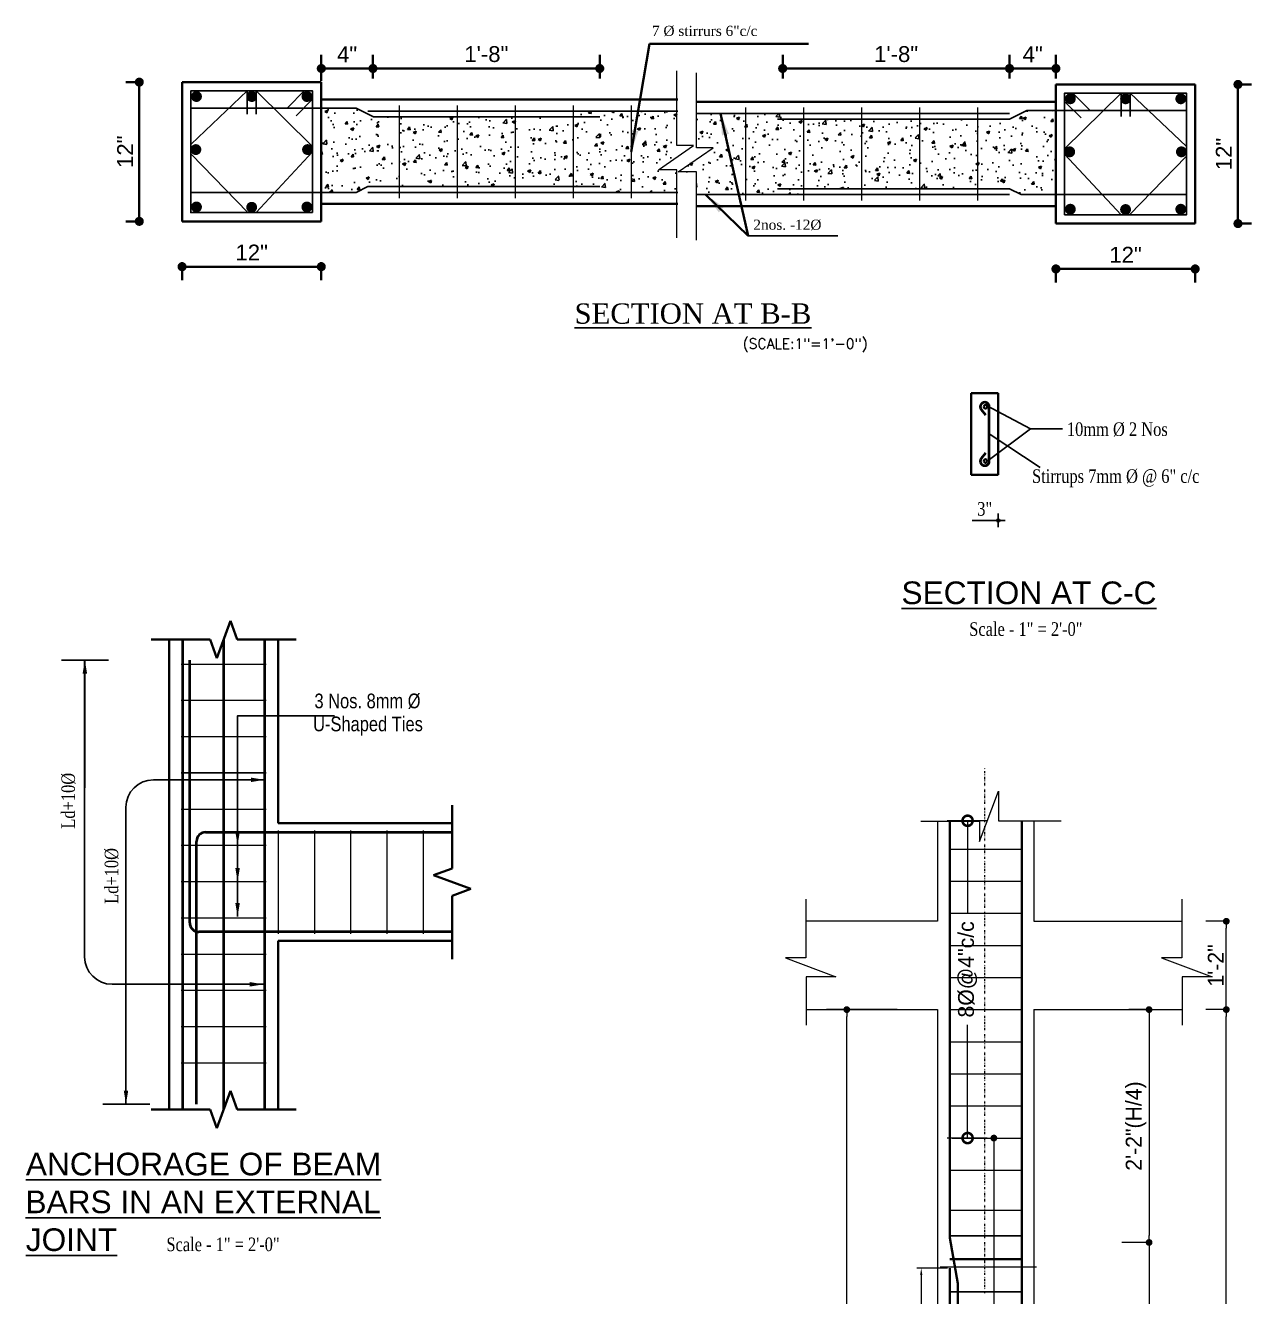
# Model space of a CAD drawing. Header units: inches. Extents: x 334224 to 340955, y 74691 to 79424.
# Drawn here: x 339346 to 339887, y 77763 to 78324 of the extents above; entities that cross this region are included whole.
import ezdxf

# ---------------------------------------------------------------- set-up
doc = ezdxf.new("R2010")
doc.units = ezdxf.units.IN
doc.header["$MEASUREMENT"] = 0
doc.linetypes.add('DIVIDEX2', pattern=[2.5, 1, -0.5, 0, -0.5, 0, -0.5])
doc.layers.get('Defpoints').update_dxf_attribs({"lineweight": 0})
for name, color, linetype, lineweight in [('BAR', 5, 'Continuous', 40), ('CENTER', 6, 'DIVIDEX2', 15), ('Dimensions', 255, 'Continuous', 9), ('LINE', 132, 'Continuous', 18), ('railing', 50, 'Continuous', 15), ('steps', 13, 'Continuous', 20), ('stirrup', 42, 'Continuous', 20), ('STIRRUPS', 255, 'Continuous', 18), ('Wall', 20, 'Continuous', 35)]:
    doc.layers.add(name, color=color, linetype=linetype, lineweight=lineweight)
for name, color, linetype in [('dim', 1, 'Continuous'), ('dimension', 241, 'Continuous'), ('FLOOR', 253, 'Continuous'), ('ROD', 251, 'Continuous'), ('text', 113, 'Continuous'), ('TEXTDARK', 251, 'Continuous'), ('TEXTLIGHT', 5, 'Continuous')]:
    doc.layers.add(name, color=color, linetype=linetype)
doc.styles.add('1.8', font='times.ttf', dxfattribs={"width": 0.8, "height": 6})
doc.styles.add('Attic', font='ARIALN.TTF')
doc.styles.add('ramon', font='arial.ttf')
doc.styles.add('S80', font='romans.shx', dxfattribs={"height": 7})
doc.styles.add('style1', font='GOTHIC.TTF', dxfattribs={"height": 7})
doc.styles.add('T140', font='times.ttf', dxfattribs={"height": 7})
doc.styles.add('Text', font='arial.ttf', dxfattribs={"height": 8})
doc.styles.add('TEXT FOR DIMENSION', font='arial.ttf')
doc.styles.add('TITLE', font='arial.ttf')
doc.dimstyles.new('ARROW-1', dxfattribs={"dimscale": 96, "dimtxt": 7, "dimasz": 0.1, "dimexe": 0, "dimexo": 0, "dimgap": 0.03125, "dimtad": 1, "dimdec": 0, "dimzin": 3, "dimdsep": 46, "dimlunit": 4, "dimtxsty": 'Text', "dimcen": 0.09375, "dimclre": 14, "dimclrt": 7, "dimadec": 0, "dimazin": 0, "dimtfac": 1, "dimtdec": 0, "dimtix": 1, "dimtmove": 1, "dimatfit": 3, "dimfxl": 0, "dimfrac": 2, "dimtolj": 1, "dimtzin": 0, "dimarcsym": 0})
doc.dimstyles.new('Attic 1-48in96', dxfattribs={"dimtxt": 7, "dimasz": 3, "dimexe": 2, "dimexo": 1, "dimgap": 0.5, "dimtad": 1, "dimdec": 0, "dimlfac": 0.5, "dimzin": 3, "dimdsep": 46, "dimlunit": 4, "dimtxsty": 'Attic', "dimcen": 0.09, "dimclrd": 250, "dimclre": 250, "dimadec": 0, "dimazin": 0, "dimtfac": 1, "dimtdec": 0, "dimtix": 1, "dimtmove": 1, "dimatfit": 2, "dimfxl": 0, "dimtolj": 1, "dimtzin": 0, "dimlwd": 13, "dimlwe": 13, "dimarcsym": 0})
doc.dimstyles.new('dim1', dxfattribs={"dimtxt": 8, "dimasz": 3, "dimexe": 9, "dimexo": 9, "dimgap": 1.09, "dimtad": 1, "dimdec": 0, "dimzin": 3, "dimdsep": 46, "dimlunit": 4, "dimtxsty": 'style1', "dimblk": 'DOT', "dimcen": 0.09, "dimclrd": 5, "dimclre": 1, "dimazin": 0, "dimtfac": 0.75, "dimtdec": 0, "dimtofl": 0, "dimtmove": 2, "dimatfit": 2, "dimfxl": 0, "dimfrac": 1, "dimtolj": 1, "dimtzin": 0, "dimlwd": 5, "dimlwe": 5, "dimarcsym": 0})
doc.dimstyles.new('Ronika', dxfattribs={"dimtxt": 4, "dimasz": 6, "dimexe": 4, "dimexo": 16, "dimgap": 2, "dimtad": 1, "dimdec": 0, "dimzin": 3, "dimdsep": 46, "dimlunit": 4, "dimtxsty": 'style1', "dimblk": 'OBLIQUE', "dimcen": -2, "dimdle": 8, "dimclrd": 256, "dimclre": 7, "dimclrt": 256, "dimadec": 0, "dimazin": 0, "dimtfac": 0.75, "dimtdec": 0, "dimtix": 1, "dimtofl": 0, "dimtmove": 2, "dimatfit": 3, "dimfxl": 0, "dimfrac": 1, "dimtolj": 1, "dimtzin": 0, "dimlwd": 13, "dimlwe": 13, "dimarcsym": 0})
doc.dimstyles.new('S8LFAC1250', dxfattribs={"dimscale": 0, "dimtxt": 7, "dimasz": 4, "dimexe": 6, "dimexo": 18, "dimgap": 2.75, "dimtad": 1, "dimlfac": 0.125, "dimzin": 3, "dimdsep": 46, "dimlunit": 4, "dimtxsty": 'TEXT FOR DIMENSION', "dimblk1": 'DOT', "dimblk2": 'DOT', "dimsah": 1, "dimcen": 0.09375, "dimclrd": 1, "dimclre": 1, "dimclrt": 256, "dimadec": 0, "dimazin": 0, "dimtfac": 0.75, "dimtix": 1, "dimtmove": 0, "dimatfit": 3, "dimldrblk": 'DOT', "dimfxl": 0, "dimtolj": 1, "dimtzin": 0, "dimarcsym": 0})
pattern_1 = [(50, (-18808.617, -5224.256), (13.7713955, -1.204841), [1.44, -15.84]), (355, (-18808.617, -5224.256), (-2.664026, 14.442089), [1.152, -12.672]), (100.451444, (-18807.469, -5224.356), (11.10737, 13.237248), [1.223812, -13.461929]), (46.1842, (-18808.617, -5220.416), (20.491034, -3.17797), [2.16, -23.76]), (96.63564, (-18806.91, -5220.68), (17.94551, 18.703077), [1.835719, -20.192904]), (351.18416, (-18808.617, -5220.416), (17.94551, 18.703077), [1.728, -19.008]), (21, (-18806.697, -5221.376), (11.4606154, -7.730283), [1.44, -15.84]), (326, (-18806.697, -5221.376), (4.671654, 13.922881), [1.152, -12.672]), (71.451445, (-18805.742, -5222.02), (16.13227, 6.192598), [1.223812, -13.461929]), (37.5, (-18808.6167, -5224.256), (0.2334692, 6.391562), [0, -12.5184, 0, -12.864, 0, -12.72]), (7.5, (-18808.6167, -5224.256), (5.0509351, 7.5727049), [0, -7.3344, 0, -12.2304, 0, -4.848]), (327.5, (-18812.898, -5224.256), (10.2493908, -0.4330535), [0, -4.8, 0, -14.976, 0, -19.872]), (317.5, (-18814.818, -5224.256), (11.1971745, 1.9220157), [0, -6.24, 0, -9.9456, 0, -14.112])]

# ---------------------------------------------------------------- blocks, each defined once
blk = doc.blocks.new('_Dot')
at = {"color": 0, "linetype": 'ByBlock', "lineweight": -2}
blk.add_line((-0.5, 0), (-1, 0), dxfattribs=at)
at = {"color": 0, "linetype": 'ByBlock', "const_width": 0.5}
blk.add_lwpolyline([(-0.25, 0, 1), (0.25, 0, 1)], format="xyb", close=True, dxfattribs=at)
blk = doc.blocks.new('*D180')
at = {"layer": 'Defpoints', "color": 0, "transparency": 16777216}
for p in [(11308.08, -59601.18), (11308.08, -59623.56), (11328.56, -59623.66)]:
    blk.add_point(p, dxfattribs=at)
at = {"layer": 'dim', "color": 1, "lineweight": -2, "transparency": 16777216}
for p, q in [((11308.08, -59605.56), (11308.08, -59595.18)), ((11328.56, -59605.66), (11328.56, -59595.18)), ((11324.56, -59601.18), (11312.08, -59601.18))]:
    blk.add_line(p, q, dxfattribs=at)
at = {"layer": 'dim', "color": 1, "lineweight": -2, "transparency": 16777216, "xscale": 4, "yscale": 4, "zscale": 4, "rotation": 180}
blk.add_blockref('_Dot', (11308.08, -59601.18), dxfattribs=at)
at = {"layer": 'dim', "color": 1, "lineweight": -2, "transparency": 16777216, "xscale": 4, "yscale": 4, "zscale": 4}
blk.add_blockref('_Dot', (11328.56, -59601.18), dxfattribs=at)
at = {"layer": 'dim', "transparency": 16777216, "insert": (11318.32, -59594.93), "char_height": 7, "attachment_point": 5, "style": 'TEXT FOR DIMENSION'}
blk.add_mtext('\\A1;4"', dxfattribs=at)
blk = doc.blocks.new('*D181')
at = {"layer": 'Defpoints', "color": 0, "transparency": 16777216}
for p in [(11207.97, -59601.18), (11207.97, -59623.56), (11308.08, -59623.56)]:
    blk.add_point(p, dxfattribs=at)
at = {"layer": 'dim', "color": 1, "lineweight": -2, "transparency": 16777216}
for p, q in [((11207.97, -59605.56), (11207.97, -59595.18)), ((11308.08, -59605.56), (11308.08, -59595.18)), ((11304.08, -59601.18), (11211.97, -59601.18))]:
    blk.add_line(p, q, dxfattribs=at)
at = {"layer": 'dim', "color": 1, "lineweight": -2, "transparency": 16777216, "xscale": 4, "yscale": 4, "zscale": 4, "rotation": 180}
blk.add_blockref('_Dot', (11207.97, -59601.18), dxfattribs=at)
at = {"layer": 'dim', "color": 1, "lineweight": -2, "transparency": 16777216, "xscale": 4, "yscale": 4, "zscale": 4}
blk.add_blockref('_Dot', (11308.08, -59601.18), dxfattribs=at)
at = {"layer": 'dim', "transparency": 16777216, "insert": (11258.03, -59594.86), "char_height": 7, "attachment_point": 5, "style": 'TEXT FOR DIMENSION'}
blk.add_mtext('\\A1;1\'-8"', dxfattribs=at)
blk = doc.blocks.new('*D182')
at = {"layer": 'Defpoints', "color": 0, "transparency": 16777216}
for p in [(10942.93, -59607.2), (10924.05, -59668.64), (10942.93, -59668.64)]:
    blk.add_point(p, dxfattribs=at)
at = {"layer": 'dim', "color": 1, "lineweight": -2, "transparency": 16777216}
for p, q in [((10924.93, -59607.2), (10918.05, -59607.2)), ((10924.05, -59611.2), (10924.05, -59664.64)), ((10924.93, -59668.64), (10918.05, -59668.64))]:
    blk.add_line(p, q, dxfattribs=at)
at = {"layer": 'dim', "color": 1, "lineweight": -2, "transparency": 16777216, "xscale": 4, "yscale": 4, "zscale": 4}
for p, rotation in [((10924.05, -59607.2), 90), ((10924.05, -59668.64), 270)]:
    blk.add_blockref('_Dot', p, dxfattribs=dict(at, rotation=rotation))
at = {"layer": 'dim', "transparency": 16777216, "insert": (10917.78, -59637.92), "char_height": 7, "attachment_point": 5, "rotation": 90, "style": 'TEXT FOR DIMENSION'}
blk.add_mtext('\\A1;12"', dxfattribs=at)
blk = doc.blocks.new('*D183')
at = {"layer": 'Defpoints', "color": 0, "transparency": 16777216}
for p in [(10942.93, -59668.64), (11004.37, -59668.64), (11004.37, -59688.66)]:
    blk.add_point(p, dxfattribs=at)
at = {"layer": 'dim', "color": 1, "lineweight": -2, "transparency": 16777216}
for p, q in [((10942.93, -59686.64), (10942.93, -59694.66)), ((11004.37, -59686.64), (11004.37, -59694.66)), ((10946.93, -59688.66), (11000.37, -59688.66))]:
    blk.add_line(p, q, dxfattribs=at)
at = {"layer": 'dim', "color": 1, "lineweight": -2, "transparency": 16777216, "xscale": 4, "yscale": 4, "zscale": 4, "rotation": 180}
blk.add_blockref('_Dot', (10942.93, -59688.66), dxfattribs=at)
at = {"layer": 'dim', "color": 1, "lineweight": -2, "transparency": 16777216, "xscale": 4, "yscale": 4, "zscale": 4}
blk.add_blockref('_Dot', (11004.37, -59688.66), dxfattribs=at)
at = {"layer": 'dim', "transparency": 16777216, "insert": (10973.65, -59682.39), "char_height": 7, "attachment_point": 5, "style": 'TEXT FOR DIMENSION'}
blk.add_mtext('\\A1;12"', dxfattribs=at)
blk = doc.blocks.new('*D184')
at = {"layer": 'Defpoints', "color": 0, "transparency": 16777216}
for p in [(11390, -59608.2), (11390, -59669.64), (11408.89, -59669.64)]:
    blk.add_point(p, dxfattribs=at)
at = {"layer": 'dim', "color": 1, "lineweight": -2, "transparency": 16777216}
for p, q in [((11408, -59608.2), (11414.89, -59608.2)), ((11408.89, -59612.2), (11408.89, -59665.64)), ((11408, -59669.64), (11414.89, -59669.64))]:
    blk.add_line(p, q, dxfattribs=at)
at = {"layer": 'dim', "color": 1, "lineweight": -2, "transparency": 16777216, "xscale": 4, "yscale": 4, "zscale": 4}
for p, rotation in [((11408.89, -59608.2), 90), ((11408.89, -59669.64), 270)]:
    blk.add_blockref('_Dot', p, dxfattribs=dict(at, rotation=rotation))
at = {"layer": 'dim', "transparency": 16777216, "insert": (11402.62, -59638.92), "char_height": 7, "attachment_point": 5, "rotation": 90, "style": 'TEXT FOR DIMENSION'}
blk.add_mtext('\\A1;12"', dxfattribs=at)
blk = doc.blocks.new('*D185')
at = {"layer": 'Defpoints', "color": 0, "transparency": 16777216}
for p in [(11328.56, -59669.64), (11390, -59669.64), (11328.56, -59689.66)]:
    blk.add_point(p, dxfattribs=at)
at = {"layer": 'dim', "color": 1, "lineweight": -2, "transparency": 16777216}
for p, q in [((11328.56, -59687.64), (11328.56, -59695.66)), ((11390, -59687.64), (11390, -59695.66)), ((11386, -59689.66), (11332.56, -59689.66))]:
    blk.add_line(p, q, dxfattribs=at)
at = {"layer": 'dim', "color": 1, "lineweight": -2, "transparency": 16777216, "xscale": 4, "yscale": 4, "zscale": 4, "rotation": 180}
blk.add_blockref('_Dot', (11328.56, -59689.66), dxfattribs=at)
at = {"layer": 'dim', "color": 1, "lineweight": -2, "transparency": 16777216, "xscale": 4, "yscale": 4, "zscale": 4}
blk.add_blockref('_Dot', (11390, -59689.66), dxfattribs=at)
at = {"layer": 'dim', "transparency": 16777216, "insert": (11359.28, -59683.39), "char_height": 7, "attachment_point": 5, "style": 'TEXT FOR DIMENSION'}
blk.add_mtext('\\A1;12"', dxfattribs=at)
blk = doc.blocks.new('*D186')
at = {"layer": 'Defpoints', "color": 0, "transparency": 16777216}
for p in [(11027.14, -59601.18), (11004.37, -59624.57), (11027.14, -59623.56)]:
    blk.add_point(p, dxfattribs=at)
at = {"layer": 'dim', "color": 1, "lineweight": -2, "transparency": 16777216}
for p, q in [((11004.37, -59606.57), (11004.37, -59595.18)), ((11027.14, -59605.56), (11027.14, -59595.18)), ((11008.37, -59601.18), (11023.14, -59601.18))]:
    blk.add_line(p, q, dxfattribs=at)
at = {"layer": 'dim', "color": 1, "lineweight": -2, "transparency": 16777216, "xscale": 4, "yscale": 4, "zscale": 4, "rotation": 180}
blk.add_blockref('_Dot', (11004.37, -59601.18), dxfattribs=at)
at = {"layer": 'dim', "color": 1, "lineweight": -2, "transparency": 16777216, "xscale": 4, "yscale": 4, "zscale": 4}
blk.add_blockref('_Dot', (11027.14, -59601.18), dxfattribs=at)
at = {"layer": 'dim', "transparency": 16777216, "insert": (11015.76, -59594.93), "char_height": 7, "attachment_point": 5, "style": 'TEXT FOR DIMENSION'}
blk.add_mtext('\\A1;4"', dxfattribs=at)
blk = doc.blocks.new('*D187')
at = {"layer": 'Defpoints', "color": 0, "transparency": 16777216}
for p in [(11127.25, -59601.18), (11027.14, -59623.56), (11127.25, -59623.56)]:
    blk.add_point(p, dxfattribs=at)
at = {"layer": 'dim', "color": 1, "lineweight": -2, "transparency": 16777216}
for p, q in [((11027.14, -59605.56), (11027.14, -59595.18)), ((11127.25, -59605.56), (11127.25, -59595.18)), ((11031.14, -59601.18), (11123.25, -59601.18))]:
    blk.add_line(p, q, dxfattribs=at)
at = {"layer": 'dim', "color": 1, "lineweight": -2, "transparency": 16777216, "xscale": 4, "yscale": 4, "zscale": 4, "rotation": 180}
blk.add_blockref('_Dot', (11027.14, -59601.18), dxfattribs=at)
at = {"layer": 'dim', "color": 1, "lineweight": -2, "transparency": 16777216, "xscale": 4, "yscale": 4, "zscale": 4}
blk.add_blockref('_Dot', (11127.25, -59601.18), dxfattribs=at)
at = {"layer": 'dim', "transparency": 16777216, "insert": (11077.2, -59594.86), "char_height": 7, "attachment_point": 5, "style": 'TEXT FOR DIMENSION'}
blk.add_mtext('\\A1;1\'-8"', dxfattribs=at)
blk = doc.blocks.new('ARW')
at = {"layer": 'dimension'}
blk.add_lwpolyline([(10, 0, 0, 6, 0), (0, 0, 0, 0, 0), (10, 0, 0, 0, 0)], format="xyseb", dxfattribs=at)
blk = doc.blocks.new('DIM')
at = {"layer": 'dimension'}
h = blk.add_hatch(color=256, dxfattribs=at)
h.paths.add_polyline_path([(0, 1.3), (0, 0), (1.3, 0, 0.414214)])
h.paths.add_polyline_path([(1.3, 0), (0, 0), (0, -1.3, 0.414214)])
h.paths.add_polyline_path([(0, 0), (-1.3, 0, 0.414214), (0, -1.3)])
h.paths.add_polyline_path([(0, 1.3, 0.414214), (-1.3, 0), (0, 0)])
for p, q in [((-6, 0), (6, 0)), ((0, 6), (0, -6))]:
    blk.add_line(p, q, dxfattribs=at)
blk.add_circle((0, 0), 1.28, dxfattribs=at)
blk = doc.blocks.new('A$C5DD768FE')
at = {"ltscale": 10}
for p, q in [((44.99, 109.47), (32.99, 109.47)), ((32.99, 109.47), (32.99, 73.47)), ((44.99, 73.47), (44.99, 109.47)), ((32.99, 73.47), (44.99, 73.47))]:
    blk.add_line(p, q, dxfattribs=at)
for centre, start, end in [((39.34, 103.44), 0, 180), ((39.34, 103.44), 180, 0), ((39.34, 79.5), 0, 180), ((39.34, 79.5), 180, 0)]:
    blk.add_arc(centre, 0.8, start, end, dxfattribs=at)
at = {"layer": 'BAR', "ltscale": 10}
for p, q in [((37.35, 102.32), (39.31, 99.9)), ((40.99, 79.47), (40.99, 103.47)), ((39.31, 83.03), (37.35, 80.62))]:
    blk.add_line(p, q, dxfattribs=at)
for centre, start, end in [((38.99, 103.47), 0, 215.1469), ((38.99, 79.47), 144.8531, 0)]:
    blk.add_arc(centre, 2, start, end, dxfattribs=at)
at = {"layer": 'dimension', "ltscale": 10}
blk.add_line((33.49, 53.28), (44.49, 53.28), dxfattribs=at)
for points in [[(39.78, 104.01), (59.25, 93.74), (73.38, 93.74)], [(40.54, 79.8), (59.25, 93.74)], [(41.41, 91.19), (63.47, 76.6)]]:
    blk.add_lwpolyline(points, dxfattribs=at)
for p, xscale, yscale, zscale, rotation in [((39.34, 104.24), 0.5000000000049218, 0.5000000000049218, 0.5000000000049218, 152.1950395378374), ((40.99, 91.47), 0.4999999999800762, 0.4999999999800762, 0.4999999999800762, 146.5190734798568), ((40.14, 79.5), 0.5000000000020246, 0.5000000000020246, 0.5000000000020246, 216.6904207223061)]:
    blk.add_blockref('ARW', p, dxfattribs=dict(at, xscale=xscale, yscale=yscale, zscale=zscale, rotation=rotation))
at = {"layer": 'dimension', "ltscale": 10, "xscale": 0.5, "yscale": 0.5, "zscale": 0.5}
blk.add_blockref('DIM', (44.99, 53.28), dxfattribs=at)
at = {"layer": 'dimension', "color": 7, "ltscale": 10, "insert": (38.99, 58.34), "char_height": 6, "attachment_point": 5, "style": '1.8'}
blk.add_mtext('\\A2;3"', dxfattribs=at)
at = {"layer": 'text', "ltscale": 10, "style": '1.8', "width": 0.8}
for s, p in [(' 10mm %%C 2 Nos ', (73.44, 90.57)), ('Stirrups 7mm %%C @ 6" c/c', (59.87, 69.86)), ('Scale - 1" = 2\'-0"', (32.16, 2.35))]:
    blk.add_text(s, height=6, dxfattribs=at).set_placement(p)
at = {"layer": 'text', "style": 'TITLE'}
blk.add_text('%%USECTION AT C-C', height=10, dxfattribs=at).set_placement((2.25, 16.35))
blk = doc.blocks.new('*D214')
at = {"layer": 'Defpoints', "color": 0, "transparency": 16777216}
for p in [(-59956.38, -45502.16), (-59956.38, -45502.16), (-59956.38, -45836.56)]:
    blk.add_point(p, dxfattribs=at)
at = {"layer": 'dim', "color": 1, "lineweight": 5, "transparency": 16777216}
for p, q in [((-59956.38, -45502.16), (-59965.38, -45502.16)), ((-59956.38, -45836.56), (-59965.38, -45836.56))]:
    blk.add_line(p, q, dxfattribs=at)
at = {"layer": 'dim', "color": 5, "lineweight": 5, "transparency": 16777216}
blk.add_line((-59956.38, -45833.56), (-59956.38, -45505.16), dxfattribs=at)
at = {"layer": 'dim', "color": 5, "lineweight": 5, "transparency": 16777216, "xscale": 3, "yscale": 3, "zscale": 3}
for p, rotation in [((-59956.38, -45502.16), 90), ((-59956.38, -45836.56), 270)]:
    blk.add_blockref('_Dot', p, dxfattribs=dict(at, rotation=rotation))
at = {"layer": 'dim', "color": 0, "transparency": 16777216, "insert": (-59962.13, -45669.36), "char_height": 7, "attachment_point": 5, "rotation": 90, "style": 'style1'}
blk.add_mtext('\\A1;8\'-2"(H)', dxfattribs=at)
blk = doc.blocks.new('*D215')
at = {"layer": 'Defpoints', "color": 0, "transparency": 16777216}
for p in [(-60123.86, -45502.16), (-60092.59, -45502.16), (-60092.59, -45836.56)]:
    blk.add_point(p, dxfattribs=at)
at = {"layer": 'dim', "color": 1, "lineweight": 5, "transparency": 16777216}
for p, q in [((-60101.59, -45502.16), (-60132.86, -45502.16)), ((-60101.59, -45836.56), (-60132.86, -45836.56))]:
    blk.add_line(p, q, dxfattribs=at)
at = {"layer": 'dim', "color": 5, "lineweight": 5, "transparency": 16777216}
blk.add_line((-60123.86, -45833.56), (-60123.86, -45505.16), dxfattribs=at)
at = {"layer": 'dim', "color": 5, "lineweight": 5, "transparency": 16777216, "xscale": 3, "yscale": 3, "zscale": 3}
for p, rotation in [((-60123.86, -45502.16), 90), ((-60123.86, -45836.56), 270)]:
    blk.add_blockref('_Dot', p, dxfattribs=dict(at, rotation=rotation))
at = {"layer": 'dim', "color": 0, "transparency": 16777216, "insert": (-60128.45, -45669.36), "char_height": 7, "attachment_point": 5, "rotation": 90, "style": 'style1'}
blk.add_mtext('\\A1;{\\fAri8%%c TIES@4"C/C', dxfattribs=at)
blk = doc.blocks.new('*D216')
at = {"layer": 'Defpoints', "color": 0, "transparency": 16777216}
for p in [(-60058.97, -45558.86), (-60058.97, -45772.77), (-60058.97, -45772.77)]:
    blk.add_point(p, dxfattribs=at)
at = {"layer": 'dim', "color": 1, "lineweight": 5, "transparency": 16777216}
blk.add_line((-60049.97, -45558.86), (-60049.97, -45558.86), dxfattribs=at)
at = {"layer": 'dim', "color": 5, "lineweight": 5, "transparency": 16777216}
blk.add_line((-60058.97, -45561.86), (-60058.97, -45769.77), dxfattribs=at)
at = {"layer": 'dim', "color": 5, "lineweight": 5, "transparency": 16777216, "xscale": 3, "yscale": 3, "zscale": 3}
for p, rotation in [((-60058.97, -45558.86), 90), ((-60058.97, -45772.77), 270)]:
    blk.add_blockref('_Dot', p, dxfattribs=dict(at, rotation=rotation))
at = {"layer": 'dim', "color": 0, "transparency": 16777216, "insert": (-60064.2, -45665.82), "char_height": 7, "attachment_point": 5, "rotation": 90, "style": 'style1'}
blk.add_mtext('\\A1;8%%c@4"c/c', dxfattribs=at)
blk = doc.blocks.new('*D219')
at = {"layer": 'Defpoints', "color": 0, "transparency": 16777216}
for p in [(-59990.47, -45502.16), (-59990.47, -45604.93), (-59990.47, -45604.93)]:
    blk.add_point(p, dxfattribs=at)
at = {"layer": 'dim', "color": 1, "lineweight": 5, "transparency": 16777216}
for p, q in [((-59990.47, -45502.16), (-59999.47, -45502.16)), ((-59990.47, -45604.93), (-59999.47, -45604.93))]:
    blk.add_line(p, q, dxfattribs=at)
at = {"layer": 'dim', "color": 5, "lineweight": 5, "transparency": 16777216}
blk.add_line((-59990.47, -45505.16), (-59990.47, -45601.93), dxfattribs=at)
at = {"layer": 'dim', "color": 5, "lineweight": 5, "transparency": 16777216, "xscale": 3, "yscale": 3, "zscale": 3}
for p, rotation in [((-59990.47, -45502.16), 90), ((-59990.47, -45604.93), 270)]:
    blk.add_blockref('_Dot', p, dxfattribs=dict(at, rotation=rotation))
at = {"layer": 'dim', "color": 0, "transparency": 16777216, "insert": (-59996.22, -45553.55), "char_height": 7, "attachment_point": 5, "rotation": 90, "style": 'style1'}
blk.add_mtext('\\A1;2\'-2"(H/4)', dxfattribs=at)
blk = doc.blocks.new('_DOTSMALL')
at = {"color": 0, "linetype": 'ByBlock', "const_width": 0.5}
blk.add_lwpolyline([(-0.0625, 0, 1), (0.0625, 0, 1)], format="xyb", close=True, dxfattribs=at)
blk = doc.blocks.new('*D220')
at = {"layer": 'Defpoints', "color": 0, "transparency": 16777216}
for p in [(-60058.97, -45418.81), (-60070.56, -45558.86), (-60058.97, -45558.86)]:
    blk.add_point(p, dxfattribs=at)
at = {"layer": 'dim', "color": 1, "lineweight": 5, "transparency": 16777216}
for p, q in [((-60061.97, -45418.81), (-60079.56, -45418.81)), ((-60061.97, -45558.86), (-60079.56, -45558.86))]:
    blk.add_line(p, q, dxfattribs=at)
at = {"layer": 'dim', "color": 5, "lineweight": 5, "transparency": 16777216}
for p, q in [((-60070.56, -45418.81), (-60070.56, -45459.96)), ((-60070.56, -45558.86), (-60070.56, -45508.87))]:
    blk.add_line(p, q, dxfattribs=at)
at = {"layer": 'dim', "color": 5, "lineweight": 5, "transparency": 16777216, "xscale": 9, "yscale": 9, "zscale": 9}
for p, rotation in [((-60070.56, -45418.81), 90), ((-60070.56, -45558.86), 270)]:
    blk.add_blockref('_DOTSMALL', p, dxfattribs=dict(at, rotation=rotation))
at = {"layer": 'dim', "color": 0, "transparency": 16777216, "insert": (-60070.56, -45484.41), "char_height": 7, "attachment_point": 5, "rotation": 90, "style": 'style1'}
blk.add_mtext('\\A1;8%%c@4"c/c', dxfattribs=at)
blk = doc.blocks.new('*D221')
at = {"layer": 'Defpoints', "color": 0, "transparency": 16777216}
for p in [(-59956.38, -45463.18), (-59956.38, -45463.18), (-59956.38, -45502.16)]:
    blk.add_point(p, dxfattribs=at)
at = {"layer": 'dim', "color": 1, "lineweight": 5, "transparency": 16777216}
for p, q in [((-59956.38, -45463.18), (-59965.38, -45463.18)), ((-59956.38, -45502.16), (-59965.38, -45502.16))]:
    blk.add_line(p, q, dxfattribs=at)
at = {"layer": 'dim', "color": 5, "lineweight": 5, "transparency": 16777216}
blk.add_line((-59956.38, -45499.16), (-59956.38, -45466.18), dxfattribs=at)
at = {"layer": 'dim', "color": 5, "lineweight": 5, "transparency": 16777216, "xscale": 3, "yscale": 3, "zscale": 3}
for p, rotation in [((-59956.38, -45463.18), 90), ((-59956.38, -45502.16), 270)]:
    blk.add_blockref('_Dot', p, dxfattribs=dict(at, rotation=rotation))
at = {"layer": 'dim', "color": 0, "transparency": 16777216, "insert": (-59961.05, -45482.67), "char_height": 7, "attachment_point": 5, "rotation": 90, "style": 'style1'}
blk.add_mtext('\\A1;1\'-2"', dxfattribs=at)
blk = doc.blocks.new('*D222')
at = {"layer": 'Defpoints', "color": 0, "ltscale": 0.1, "transparency": 16777216}
for p in [(-60078.46, -45616.31), (-60091, -45712.14), (-60074.92, -45712.14)]:
    blk.add_point(p, dxfattribs=at)
at = {"layer": 'Dimensions', "color": 250, "lineweight": 13, "ltscale": 0.1, "transparency": 16777216}
for p, q in [((-60079.46, -45616.31), (-60093, -45616.31)), ((-60091, -45619.31), (-60091, -45709.14)), ((-60075.92, -45712.14), (-60093, -45712.14))]:
    blk.add_line(p, q, dxfattribs=at)
at = {"layer": 'Dimensions', "color": 250, "ltscale": 0.1, "transparency": 16777216}
for points in [[(-60091.5, -45619.31), (-60090.5, -45619.31), (-60091, -45616.31)], [(-60091.5, -45709.14), (-60090.5, -45709.14), (-60091, -45712.14)]]:
    blk.add_solid(points, dxfattribs=at)
at = {"layer": 'Dimensions', "color": 0, "ltscale": 0.1, "transparency": 16777216, "insert": (-60095.06, -45664.22), "char_height": 7, "attachment_point": 5, "rotation": 90, "style": 'Attic'}
blk.add_mtext('\\A1;Ld', dxfattribs=at)
blk = doc.blocks.new('_OBLIQUE')
at = {"color": 0, "linetype": 'ByBlock'}
blk.add_line((-0.5, -0.5), (0.5, 0.5), dxfattribs=at)
blk = doc.blocks.new('A$C0CD00D90')
at = {"layer": 'FLOOR'}
h = blk.add_hatch(dxfattribs=at)
h.set_pattern_fill('AR-CONC', color=256, scale=1.92)
h.set_pattern_definition(pattern_1)
h.paths.add_polyline_path([(115.201, 103.768), (107.521, 107.608), (92.161, 107.608), (92.161, 70.488), (107.521, 70.488), (112.641, 73.048), (126.631, 73.048), (126.631, 103.768)])
h = blk.add_hatch(dxfattribs=at)
h.set_pattern_fill('AR-CONC', color=256, scale=1.92)
h.set_pattern_definition(pattern_1)
h.paths.add_polyline_path([(395.871, 72.05), (400.991, 69.49), (416.351, 69.49), (416.351, 106.61), (403.551, 106.61), (395.871, 102.77), (381.88, 102.77), (381.88, 72.05)])
h = blk.add_hatch(dxfattribs=at)
h.set_pattern_fill('AR-CONC', color=256, scale=1.92)
h.set_pattern_definition(pattern_1)
h.paths.add_polyline_path([(152.231, 103.768), (126.631, 103.768), (126.631, 73.048), (152.231, 73.048)])
h = blk.add_hatch(dxfattribs=at)
h.set_pattern_fill('AR-CONC', color=256, scale=1.92)
h.set_pattern_definition(pattern_1)
h.paths.add_polyline_path([(152.231, 73.048), (177.831, 73.048), (177.831, 103.768), (152.231, 103.768)])
h = blk.add_hatch(dxfattribs=at)
h.set_pattern_fill('AR-CONC', color=256, scale=1.92)
h.set_pattern_definition(pattern_1)
h.paths.add_polyline_path([(203.431, 103.768), (177.831, 103.768), (177.831, 73.048), (203.431, 73.048)])
h = blk.add_hatch(dxfattribs=at)
h.set_pattern_fill('AR-CONC', color=256, scale=1.92)
h.set_pattern_definition(pattern_1)
h.paths.add_polyline_path([(229.031, 106.328), (203.431, 106.328), (203.431, 70.488), (229.031, 70.488)])
h = blk.add_hatch(dxfattribs=at)
h.set_pattern_fill('AR-CONC', color=256, scale=1.92)
h.set_pattern_definition(pattern_1)
h.paths.add_polyline_path([(256.463, 91.204), (249.037, 91.204), (249.037, 106.328), (229.031, 106.328), (229.031, 70.488), (249.037, 70.488), (249.037, 80.484), (240.945, 80.484)])
h = blk.add_hatch(dxfattribs=at)
h.set_pattern_fill('AR-CONC', color=256, scale=1.92)
h.set_pattern_definition(pattern_1)
h.paths.add_polyline_path([(279.48, 105.33), (257.669, 105.33), (257.669, 90.206), (265.095, 90.206), (249.577, 79.486), (257.669, 79.486), (257.669, 69.49), (279.48, 69.49)])
h = blk.add_hatch(dxfattribs=at)
h.set_pattern_fill('AR-CONC', color=256, scale=1.92)
h.set_pattern_definition(pattern_1)
h.paths.add_polyline_path([(279.48, 69.49), (305.08, 69.49), (305.08, 105.33), (279.48, 105.33)])
h = blk.add_hatch(dxfattribs=at)
h.set_pattern_fill('AR-CONC', color=256, scale=1.92)
h.set_pattern_definition(pattern_1)
h.paths.add_polyline_path([(305.08, 72.05), (330.68, 72.05), (330.68, 102.77), (305.08, 102.77)])
h = blk.add_hatch(dxfattribs=at)
h.set_pattern_fill('AR-CONC', color=256, scale=1.92)
h.set_pattern_definition(pattern_1)
h.paths.add_polyline_path([(356.28, 102.77), (330.68, 102.77), (330.68, 72.05), (356.28, 72.05)])
h = blk.add_hatch(dxfattribs=at)
h.set_pattern_fill('AR-CONC', color=256, scale=1.92)
h.set_pattern_definition(pattern_1)
h.paths.add_polyline_path([(381.88, 102.77), (356.28, 102.77), (356.28, 72.05), (381.88, 72.05)])
at = {"layer": 'dim', "color": 1, "ltscale": 0.5}
blk.add_line((280.563, 51.336), (320.134, 51.336), dxfattribs=at)
at = {"layer": 'railing', "ltscale": 0.5}
for points in [[(249.037, 50.361), (249.037, 80.484), (240.945, 80.484), (256.463, 91.204), (249.037, 91.204), (249.037, 124.188)], [(257.669, 49.363), (257.669, 79.486), (249.577, 79.486), (265.095, 90.206), (257.669, 90.206), (257.669, 123.19)]]:
    blk.add_lwpolyline(points, dxfattribs=at)
at = {"layer": 'ROD', "ltscale": 0.5}
for p, q in [((34.679, 91.821), (59.405, 115.288)), ((59.405, 115.288), (59.405, 104.932)), ((88.321, 90.747), (63.38, 115.288)), ((63.38, 115.288), (63.38, 104.932)), ((84.659, 115.288), (77.344, 107.974)), ((420.191, 89.749), (445.132, 114.29)), ((423.853, 114.29), (431.167, 106.976)), ((445.132, 114.29), (445.132, 103.934)), ((473.833, 90.823), (449.107, 114.29)), ((449.107, 114.29), (449.107, 103.934)), ((34.561, 107.608), (107.521, 107.608)), ((88.321, 111.626), (81.007, 104.312)), ((107.521, 107.608), (115.201, 103.768)), ((403.551, 106.61), (395.871, 102.77)), ((473.951, 106.61), (403.551, 106.61)), ((420.191, 110.628), (427.505, 103.314)), ((112.641, 106.328), (249.504, 106.328)), ((115.201, 103.768), (215.041, 103.768)), ((257.669, 105.33), (265.826, 105.33)), ((395.871, 105.33), (257.669, 105.33)), ((395.871, 102.77), (293.471, 102.77)), ((59.736, 61.528), (34.762, 87.382)), ((63.38, 61.528), (88.321, 88.408)), ((445.132, 60.53), (420.191, 87.41)), ((448.776, 60.53), (473.749, 86.384)), ((107.521, 70.488), (112.641, 73.048)), ((112.641, 73.048), (215.041, 73.048)), ((34.561, 70.488), (107.521, 70.488)), ((112.641, 70.488), (249.504, 70.488)), ((112.641, 70.488), (249.504, 70.488)), ((257.669, 69.49), (265.826, 69.49)), ((257.669, 69.49), (265.826, 69.49)), ((395.871, 69.49), (257.669, 69.49)), ((395.871, 69.49), (257.669, 69.49)), ((395.871, 72.05), (293.471, 72.05)), ((400.991, 69.49), (395.871, 72.05)), ((473.951, 69.49), (400.991, 69.49))]:
    blk.add_line(p, q, dxfattribs=at)
for points in [[(88.321, 61.528), (34.561, 61.528), (34.561, 115.288), (88.321, 115.288)], [(420.191, 60.53), (473.951, 60.53), (473.951, 114.29), (420.191, 114.29)]]:
    blk.add_lwpolyline(points, close=True, dxfattribs=at)
for points, const_width in [([(35.868, 112.784, 1), (38.268, 112.784, 1)], 2.4), ([(60.241, 112.782, 1), (62.641, 112.782, 1)], 2.4), ([(87.014, 112.784, -1), (84.614, 112.784, -1)], 2.4), ([(421.498, 111.786, 1), (423.898, 111.786, 1)], 2.4), ([(448.271, 111.784, -1), (445.871, 111.784, -1)], 2.4), ([(472.644, 111.786, -1), (470.244, 111.786, -1)], 2.4), ([(35.596, 89.368, 1), (37.996, 89.368, 1)], 2.4), ([(35.676, 89.368, -1), (37.916, 89.368, -1)], 2.24), ([(84.886, 89.368, 1), (87.286, 89.368, 1)], 2.4), ([(87.206, 89.368, 1), (84.966, 89.368, 1)], 2.24), ([(423.626, 88.37, -1), (421.226, 88.37, -1)], 2.4), ([(421.306, 88.37, -1), (423.546, 88.37, -1)], 2.24), ([(472.916, 88.37, -1), (470.516, 88.37, -1)], 2.4), ([(472.836, 88.37, 1), (470.596, 88.37, 1)], 2.24), ([(35.868, 64.033, -1), (38.268, 64.033, -1)], 2.4), ([(60.241, 63.9, 1), (62.641, 63.9, 1)], 2.4), ([(87.014, 64.033, 1), (84.614, 64.033, 1)], 2.4), ([(421.498, 63.035, -1), (423.898, 63.035, -1)], 2.4), ([(448.271, 62.901, -1), (445.871, 62.901, -1)], 2.4), ([(472.644, 63.035, 1), (470.244, 63.035, 1)], 2.4)]:
    blk.add_lwpolyline(points, format="xyb", close=True, dxfattribs=dict(at, const_width=const_width))
at = {"layer": 'STIRRUPS'}
for p, q in [((126.631, 67.928), (126.631, 108.888)), ((152.231, 67.928), (152.231, 108.888)), ((177.831, 67.928), (177.831, 108.888)), ((203.431, 67.928), (203.431, 108.888)), ((229.031, 67.928), (229.031, 108.888)), ((279.48, 66.93), (279.48, 107.89)), ((305.08, 66.93), (305.08, 107.89)), ((330.68, 66.93), (330.68, 107.89)), ((356.28, 66.93), (356.28, 107.89)), ((381.88, 66.93), (381.88, 107.89))]:
    blk.add_line(p, q, dxfattribs=at)
at = {"layer": 'Wall'}
for p, q in [((30.721, 57.688), (30.721, 119.128)), ((30.721, 119.128), (92.161, 119.128)), ((92.161, 119.128), (92.161, 57.688)), ((416.351, 118.13), (416.351, 56.69)), ((477.791, 118.13), (416.351, 118.13)), ((477.791, 56.69), (477.791, 118.13)), ((249.504, 111.448), (92.161, 111.448)), ((92.161, 111.448), (249.504, 111.448)), ((257.669, 110.45), (265.826, 110.45)), ((416.351, 110.45), (257.669, 110.45)), ((249.504, 65.368), (92.161, 65.368)), ((416.351, 64.37), (257.669, 64.37)), ((92.161, 57.688), (30.721, 57.688)), ((416.351, 56.69), (477.791, 56.69))]:
    blk.add_line(p, q, dxfattribs=at)
at = {"layer": 'TEXTDARK', "insert": (203.909, 21.469), "char_height": 8.96, "width": 194.56, "attachment_point": 1, "style": 'T140'}
blk.add_mtext('{\\LSECTION AT B-B}', dxfattribs=at)
at = {"layer": 'TEXTLIGHT', "style": 'S80'}
blk.add_text('(SCALE:1"=1\'-0")', height=4.48, dxfattribs=at).set_placement((278.107, 1.493))
at = {"layer": 'TEXTLIGHT', "char_height": 4.48, "width": 100.16936, "attachment_point": 1, "style": 'T140'}
for s, insert in [('7 %%c stirrurs 6"c/c', (238.067, 143.996)), ('2nos. -12%%c', (282.803, 58.447))]:
    blk.add_mtext(s, dxfattribs=dict(at, insert=insert))
at = {"layer": 'dim'}
for base, p1, p2, text, picture, middle in [((114.933, 125.148), (92.161, 101.766), (114.933, 102.77), '4"', '*D186', (103.547, 131.398)), ((215.041, 125.148), (114.933, 102.77), (215.041, 102.77), '1\'-8"', '*D187', (164.987, 131.472)), ((92.161, 37.674), (30.721, 57.688), (92.161, 57.688), '12"', '*D183', (61.441, 43.938))]:
    dim = blk.add_linear_dim(base=base, p1=p1, p2=p2, text=text, dimstyle='S8LFAC1250', override={"dimscale": 1}, dxfattribs=at)
    dim.commit()
    dim.dimension.update_dxf_attribs({"geometry": picture, "text_midpoint": middle, "insert": (-10912.21, 59726.332)})
for base, p1, p2, angle, text, picture, middle in [((295.762, 125.148), (395.871, 102.77), (295.762, 102.77), 180, '1\'-8"', '*D181', (345.817, 131.472)), ((395.871, 125.148), (416.351, 102.675), (395.871, 102.77), 180, '4"', '*D180', (406.111, 131.398)), ((11.835, 57.688), (30.721, 119.128), (30.721, 57.688), 90, '12"', '*D182', (5.571, 88.408)), ((496.676, 56.69), (477.791, 118.13), (477.791, 56.69), 90, '12"', '*D184', (490.412, 87.41)), ((416.351, 36.675), (477.791, 56.69), (416.351, 56.69), 180, '12"', '*D185', (447.071, 42.94))]:
    dim = blk.add_linear_dim(base=base, p1=p1, p2=p2, angle=angle, text=text, dimstyle='S8LFAC1250', override={"dimscale": 1}, dxfattribs=at)
    dim.commit()
    dim.dimension.update_dxf_attribs({"geometry": picture, "text_midpoint": middle, "insert": (-10912.21, 59726.332)})
at = {"layer": 'dim', "color": 1, "ltscale": 0.5}
for points in [[(228.935, 88.408), (236.992, 136.019), (307.201, 136.019)], [(268.378, 105.33), (280.563, 51.336)], [(261.748, 69.49), (280.563, 51.336)]]:
    blk.add_leader(points, dimstyle='ARROW-1', dxfattribs=at)
blk = doc.blocks.new('A$C5C524314')
blk.add_blockref('A$C0CD00D90', (0, 0))
blk = doc.blocks.new('A$C42931E1A')
at = {"layer": 'CENTER'}
blk.add_line((192.84, 484.72), (192.84, 716.6), dxfattribs=at)
at = {"layer": 'dim'}
for p, q in [((177.27, 510.14), (209.16, 510.14)), ((177.27, 499.62), (209.16, 499.62)), ((177.27, 485.44), (209.16, 485.44)), ((177.27, 485.44), (209.16, 485.44))]:
    blk.add_line(p, q, dxfattribs=at)
at = {"layer": 'dim', "color": 1, "lineweight": 5}
blk.add_line((265.26, 507.16), (253.26, 507.16), dxfattribs=at)
at = {"layer": 'dim', "color": 5, "lineweight": 5}
blk.add_line((265.26, 504.16), (265.26, 369.21), dxfattribs=at)
at = {"layer": 'LINE'}
for p, q in [((190.44, 684.09), (198.75, 706.41)), ((198.75, 706.41), (198.75, 693.28)), ((164.51, 693.1), (190.44, 693.1)), ((190.44, 693.1), (190.44, 684.09)), ((198.75, 693.28), (226.5, 693.28)), ((113.77, 658.71), (113.77, 632.78)), ((279.75, 658.71), (279.75, 632.78)), ((113.77, 632.78), (104.76, 632.78)), ((104.76, 632.78), (127.07, 624.47)), ((279.75, 632.78), (270.74, 632.78)), ((270.74, 632.78), (293.06, 624.47)), ((127.07, 624.47), (113.95, 624.47)), ((113.95, 624.47), (113.95, 603.06)), ((293.06, 624.47), (279.93, 624.47)), ((279.93, 624.47), (279.93, 603.06))]:
    blk.add_line(p, q, dxfattribs=at)
at = {"layer": 'steps'}
for p, q in [((171.95, 693.1), (171.95, 648.91)), ((214.48, 693.1), (214.48, 648.91)), ((177.27, 680.81), (209.16, 680.81)), ((177.27, 666.63), (209.16, 666.63)), ((177.27, 652.46), (209.16, 652.46)), ((171.95, 648.91), (113.77, 648.91)), ((214.48, 648.91), (279.57, 648.91)), ((177.27, 638.28), (209.16, 638.28)), ((177.27, 624.11), (209.16, 624.11)), ((177.27, 624.11), (209.16, 624.11)), ((113.95, 609.93), (171.95, 609.93)), ((171.95, 609.93), (171.95, 275.53)), ((177.27, 609.93), (209.16, 609.93)), ((214.48, 609.93), (214.48, 275.53)), ((214.48, 609.93), (279.57, 609.93)), ((177.27, 595.76), (209.16, 595.76)), ((177.27, 581.58), (209.16, 581.58)), ((177.27, 581.58), (209.16, 581.58)), ((177.27, 567.41), (209.16, 567.41)), ((178.41, 553.23), (209.16, 553.23)), ((177.27, 539.06), (209.16, 539.06)), ((177.27, 539.06), (209.16, 539.06)), ((177.27, 521.34), (209.16, 521.34)), ((177.27, 500.08), (209.16, 500.08)), ((173.07, 496.46), (215.59, 496.46))]:
    blk.add_line(p, q, dxfattribs=at)
at = {"layer": 'Wall'}
for p, q in [((177.27, 693.1), (177.27, 509.17)), ((209.16, 693.1), (209.16, 519.57)), ((209.16, 633.5), (209.16, 461.09)), ((177.27, 509.17), (180.81, 489.07)), ((177.27, 495.79), (177.27, 172.11)), ((180.81, 489.07), (180.81, 399.95))]:
    blk.add_line(p, q, dxfattribs=at)
at = {"layer": 'dim', "color": 5, "lineweight": 5, "xscale": 3, "yscale": 3, "zscale": 3, "rotation": 90}
blk.add_blockref('_Dot', (265.26, 507.16), dxfattribs=at)
at = {"layer": 'dim'}
dim = blk.add_linear_dim(base=(185.16, 553.23), p1=(196.75, 693.28), p2=(196.75, 553.23), angle=270, text='8%%c@4"c/c', dimstyle='dim1', override={"dimasz": 9, "dimexo": 3, "dimlfac": 0.25, "dimblk1": 'DOTSMALL', "dimblk2": 'DOTSMALL', "dimsah": 1, "dimtofl": 1}, dxfattribs=at)
dim.commit()
dim.dimension.update_dxf_attribs({"geometry": '*D220', "text_midpoint": (185.16, 627.68), "dimtype": 128, "insert": (60255.73, 46112.09)})
for base, p1, p2, angle, text, override, picture, middle in [((299.35, 648.91), (299.35, 609.93), (299.35, 648.91), 90, '1\'-2"', {"dimexo": 0, "dimlfac": 0.25}, '*D221', (294.67, 629.42)), ((131.87, 609.93), (163.13, 275.53), (163.13, 609.93), 90, '{\\fAri8%%c TIES@4"C/C', {"dimtxt": 8, "dimlfac": 0.25}, '*D215', (127.28, 442.73)), ((265.26, 507.16), (265.26, 609.93), (265.26, 507.16), 90, '2\'-2"(H/4)', {"dimexo": 0, "dimlfac": 0.25}, '*D219', (259.5, 558.55)), ((299.35, 609.93), (299.35, 275.53), (299.35, 609.93), 90, '8\'-2"(H)', {"dimexo": 0, "dimlfac": 0.25}, '*D214', (293.59, 442.73)), ((196.76, 339.32), (196.75, 553.23), (196.76, 339.32), 270, '8%%c@4"c/c', {"dimlfac": 0.25}, '*D216', (191.53, 446.28))]:
    dim = blk.add_linear_dim(base=base, p1=p1, p2=p2, angle=angle, text=text, dimstyle='dim1', override=override, dxfattribs=at)
    dim.commit()
    dim.dimension.update_dxf_attribs({"geometry": picture, "text_midpoint": middle, "insert": (60255.73, 46112.09)})
at = {"layer": 'Dimensions', "color": 1, "ltscale": 0.1}
dim = blk.add_linear_dim(base=(164.73, 399.95), p1=(177.27, 495.79), p2=(180.81, 399.95), angle=90, text='Ld', dimstyle='Attic 1-48in96', dxfattribs=at)
dim.commit()
dim.dimension.update_dxf_attribs({"geometry": '*D222', "text_midpoint": (160.67, 447.87), "insert": (60255.73, 46112.09)})
blk = doc.blocks.new('A$C5071068B')
at = {"linetype": 'Continuous', "ltscale": 10}
for p, q in [((87.64, 265.32), (93.64, 281.8)), ((93.64, 281.8), (96.64, 273.56)), ((58.64, 273.56), (84.64, 273.56)), ((84.64, 273.56), (87.64, 265.32)), ((96.64, 273.56), (122.64, 273.56)), ((191.49, 200.55), (191.49, 172.55)), ((191.49, 172.55), (183.24, 169.55)), ((183.24, 169.55), (199.73, 163.55)), ((199.73, 163.55), (191.49, 160.55)), ((191.49, 160.55), (191.49, 132.55)), ((93.64, 74.4), (87.64, 57.91)), ((96.64, 66.15), (93.64, 74.4)), ((84.64, 66.15), (58.64, 66.15)), ((87.64, 57.91), (84.64, 66.15)), ((122.64, 66.15), (96.64, 66.15))]:
    blk.add_line(p, q, dxfattribs=at)
at = {"ltscale": 10}
for p, q in [((66.64, 66.15), (66.64, 273.56)), ((114.64, 192.55), (114.64, 273.56)), ((114.64, 192.55), (191.49, 192.55)), ((114.64, 66.15), (114.64, 140.55)), ((114.64, 140.55), (191.49, 140.55)), ((114.64, 140.55), (191.49, 140.55))]:
    blk.add_line(p, q, dxfattribs=at)
at = {"layer": 'BAR', "ltscale": 10}
for p, q in [((72.64, 66.15), (72.64, 273.56)), ((90.64, 66.15), (90.64, 273.56)), ((108.64, 273.56), (108.64, 66.15)), ((75.64, 148.58), (75.64, 264.55)), ((82.67, 188.55), (191.49, 188.55)), ((78.64, 68.55), (78.64, 184.52)), ((191.49, 144.55), (79.67, 144.55))]:
    blk.add_line(p, q, dxfattribs=at)
for centre, start, end in [((82.67, 184.52), 90, 180), ((79.67, 148.58), 180, 270)]:
    blk.add_arc(centre, 4.03, start, end, dxfattribs=at)
at = {"layer": 'dimension', "ltscale": 10}
for p, q in [((39.75, 264.55), (18.99, 264.55)), ((29.26, 264.55), (29.26, 133.52)), ((71.8, 214.79), (109.44, 214.79)), ((59.61, 211.68), (108.64, 211.68)), ((47.51, 68.55), (47.51, 199.58)), ((41.37, 121.42), (90.39, 121.42)), ((58, 68.55), (37.24, 68.55))]:
    blk.add_line(p, q, dxfattribs=at)
for points in [[(29.26, 264.05), (29.26, 133.52)], [(96.76, 183.29), (96.76, 239.99)], [(96.76, 167.29), (96.76, 239.99)], [(96.76, 151.29), (96.76, 239.99), (139.49, 239.99)], [(108.14, 211.68), (59.61, 211.68)], [(47.51, 69.05), (47.51, 199.58)], [(108.14, 121.42), (59.61, 121.42)]]:
    blk.add_lwpolyline(points, dxfattribs=at)
for centre, start, end in [((59.61, 199.58), 90, 180), ((41.37, 133.52), 180, 270)]:
    blk.add_arc(centre, 12.1, start, end, dxfattribs=at)
at = {"layer": 'stirrup'}
for p, q in [((71.8, 262.79), (109.44, 262.79)), ((71.8, 246.79), (109.44, 246.79)), ((71.8, 230.79), (109.44, 230.79)), ((71.8, 198.79), (109.44, 198.79)), ((114.64, 189.35), (114.64, 143.75)), ((130.64, 189.35), (130.64, 143.75)), ((146.64, 189.35), (146.64, 143.75)), ((162.64, 189.35), (162.64, 143.75)), ((178.64, 189.35), (178.64, 143.75)), ((71.8, 182.79), (109.44, 182.79)), ((71.8, 166.79), (109.44, 166.79)), ((71.8, 150.79), (109.44, 150.79)), ((71.8, 134.79), (109.44, 134.79)), ((71.8, 118.79), (109.44, 118.79)), ((71.8, 102.79), (109.44, 102.79)), ((71.8, 86.79), (109.44, 86.79))]:
    blk.add_line(p, q, dxfattribs=at)
at = {"layer": 'text', "style": 'ramon', "width": 0.8}
for s, p in [('3 Nos. 8mm %%C', (130.68, 243.25)), ('U-Shaped Ties', (130.08, 233.09))]:
    blk.add_text(s, height=6.5, dxfattribs=at).set_placement(p)
at = {"layer": 'text', "ltscale": 10, "style": '1.8', "width": 0.8}
for p in [(25, 190.13), (44.1, 156.95)]:
    blk.add_text('Ld+10%%C', height=6, rotation=90, dxfattribs=at).set_placement(p)
at = {"layer": 'text', "style": 'TITLE'}
for s, p in [('%%UANCHORAGE OF BEAM', (3.33, 37.1)), ('%%UBARS IN AN EXTERNAL', (3.14, 20.41)), ('%%UJOINT', (3.29, 3.72))]:
    blk.add_text(s, height=10, dxfattribs=at).set_placement(p)
at = {"layer": 'text', "ltscale": 10, "style": '1.8', "width": 0.8}
blk.add_text('Scale - 1" = 2\'-0"', height=6, dxfattribs=at).set_placement((65.35, 3.65))
at = {"layer": 'dimension', "ltscale": 10}
for points in [[(29.37, 264.55), (29.37, 208.11)], [(108.64, 211.68), (90.64, 211.64)], [(96.76, 182.79), (96.76, 198.79)], [(96.76, 166.79), (96.76, 183.29), (96.76, 182.79)], [(96.76, 151.29), (96.76, 166.79)], [(47.51, 68.55), (47.51, 121.42)], [(108.14, 121.42), (90.39, 121.42)]]:
    blk.add_leader(points, dimstyle='Ronika', override={"dimgap": 2, "dimtad": 0}, dxfattribs=at)
blk = doc.blocks.new('Complete project')
at = {"color": 1}
for name, p in [('A$C5C524314', (339384.31295, 78179.78245)), ('A$C5DD768FE', (339730.23924, 78052.17869)), ('A$C42931E1A', (339576.49633, 77279.63613))]:
    blk.add_blockref(name, p, dxfattribs=at)
blk.add_blockref('A$C5071068B', (339342.76827, 77779.30479))

msp = doc.modelspace()

# ---------------------------------------------------------------- block references
at = {"layer": 'Wall', "linetype": 'ByBlock'}
msp.add_blockref('Complete project', (0, 0), dxfattribs=at)

doc.saveas('drawing.dxf')
